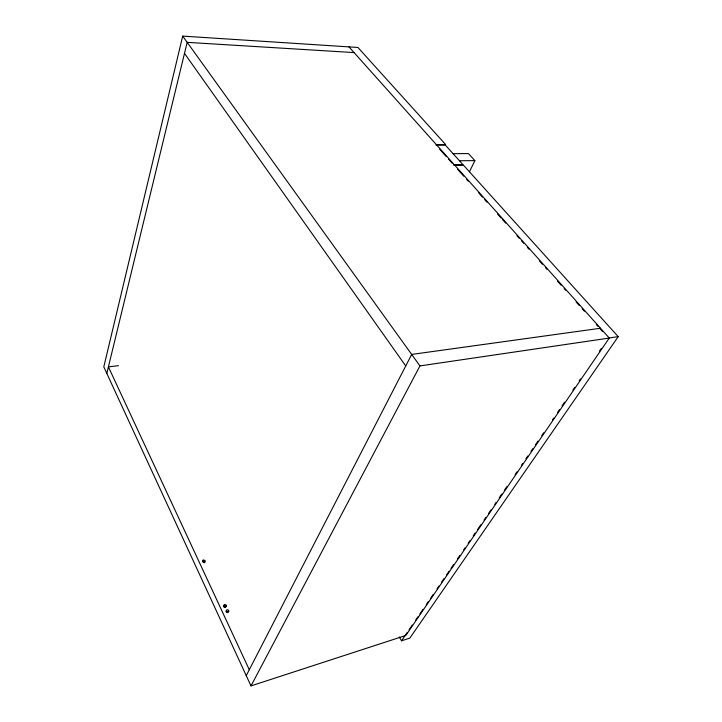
<?xml version="1.0" encoding="UTF-8"?>
<svg xmlns="http://www.w3.org/2000/svg" width="722" height="722" viewBox="0 0 722 722"><rect width="100%" height="100%" fill="white"/><g stroke="black" fill="none" stroke-linecap="round" stroke-linejoin="round"><path stroke-width="1.08" d="M436.296 144.571L445.654 144.59L357.941 47.471L182.684 36.1L103.797 366.902L250.994 685.9L405.818 635.45L609.26 338.058L348.979 46.885M106.82 373.445L187.169 42.345L354.078 52.589M469.462 171.764L474.886 160.609L468.47 153.605L453.082 153.669M246.256 675.639L411.675 354.43L600.487 328.248M250.994 685.9L419.942 365.919L609.26 338.058M399.275 636.948L401.513 640.829L407.217 632.472M409.121 629.692L412.298 625.044M415.466 620.406L418.011 616.687M419.906 613.899L423.083 609.26M426.26 604.612L428.164 601.832M430.7 598.114L433.236 594.396M437.045 588.827L438.949 586.038M441.485 582.329L444.021 578.611M446.557 574.902L449.102 571.183M451.006 568.394L453.542 564.685M457.351 559.108L459.887 555.399M463.695 549.821L464.959 547.971M468.136 543.323L470.04 540.534M473.208 535.895L475.112 533.107M477.657 529.397L480.825 524.75M484.002 520.111L485.906 517.322M488.442 513.604L490.978 509.894M494.787 504.317L496.059 502.458M499.227 497.819L501.763 494.101M504.308 490.391L506.844 486.673M515.093 474.598L516.997 471.818M521.437 465.311L522.71 463.461M525.878 458.813L527.782 456.024M530.959 451.385L532.863 448.597M535.399 444.887L537.935 441.169M541.744 435.601L543.648 432.812M552.529 419.807L553.801 417.957M557.61 412.379L559.514 409.591M562.05 405.881L564.586 402.163M572.835 390.097L574.739 387.308M579.179 380.81L580.452 378.951M599.486 351.091L601.39 348.302M453.994 165.239L463.416 165.121L618.203 336.642L409.843 638.095L401.513 640.829M608.366 338.086L618.203 336.642M118.48 365.657L108.408 366.884L249.289 669.736M453.633 164.833L463.055 164.724L445.393 145.149L436.034 145.14M459.472 160.753L474.886 160.609M203.956 560.552L202.729 561.057L203.207 562.474L204.678 562.709L204.552 560.877M439.698 149.237L446.304 156.629M448.497 159.093L452.162 163.19M457.739 169.435L463.732 176.15M466.728 179.498L468.226 181.177M478.722 192.927L482.467 197.124M484.715 199.642L486.962 202.16M497.458 213.902L501.203 218.098M502.702 219.777L505.698 223.134M516.943 235.724L519.19 238.233M521.437 240.751L523.685 243.269M527.43 247.465L528.928 249.144M539.424 260.895L542.421 264.252M545.417 267.609L546.915 269.279M557.411 281.029L561.156 285.226M564.153 288.583L565.651 290.262M576.147 302.004L579.143 305.361M582.14 308.718L584.387 311.236M596.381 324.665L597.879 326.344M600.126 328.862L602.374 331.371M182.684 36.1L419.942 365.919M184.498 53.374L405.737 365.964M225.526 605.559L226.004 606.318A1.245 1.047 25.3 0 1 224.894 607.428A1.245 1.047 25.3 0 1 223.594 606.173A1.245 1.047 25.3 0 1 224.939 605.289M228.369 611.263L228.026 612.509L226.825 612.536A1.245 1.056 25.9 0 1 226.771 610.523M203.153 560.119L203.072 561.247L204.958 562.014L205.075 560.425L203.153 560.119M228.703 611.417L227.764 611.985L226.455 611.2A1.254 1.056 25.9 0 1 227.538 609.801A1.254 1.056 25.9 0 1 228.703 611.417M226.248 606.182L225.607 606.706A1.245 1.047 25.2 0 1 223.955 605.821A1.245 1.047 25.2 0 1 224.93 604.576L225.833 604.874A1.245 1.047 25.2 0 1 226.248 606.182"/></g></svg>
